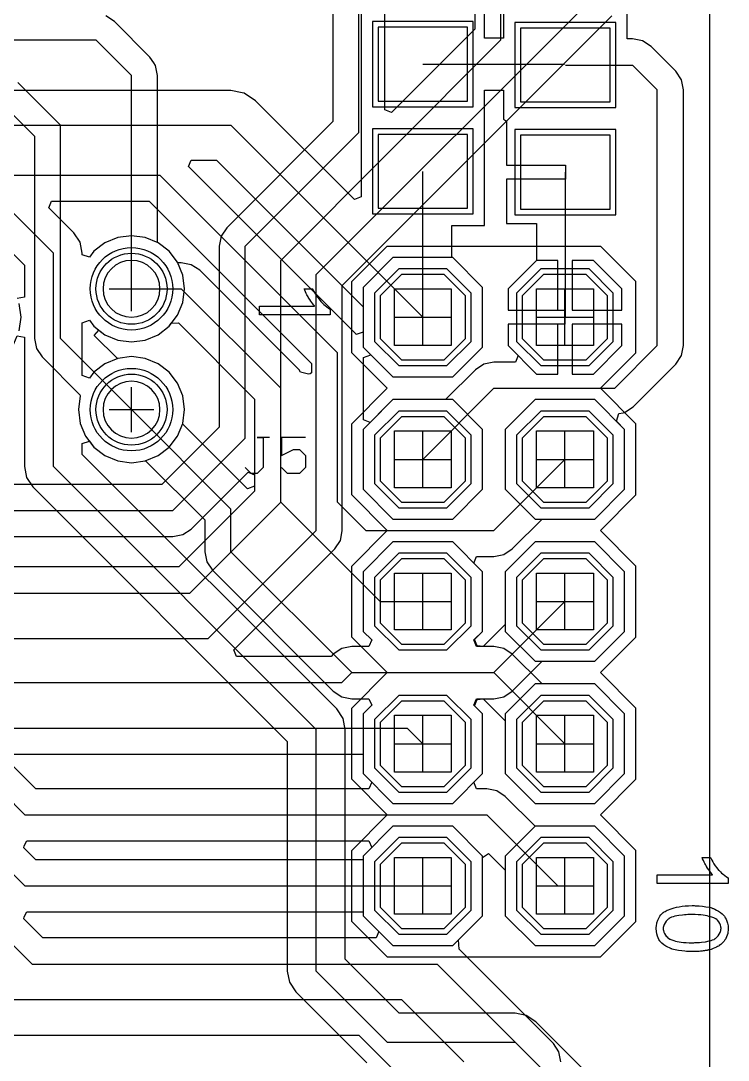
# Model space of a CAD drawing. Extents: x -25.4 to 37.3, y -25.4 to 54.6.
# Drawn here: x 24.69 to 37.34, y 16.95 to 35.52 of the extents above; entities that cross this region are included whole.
import ezdxf

# ---------------------------------------------------------------- set-up
doc = ezdxf.new("R2010")
doc.units = 0
doc.layers.get('0').update_dxf_attribs({"linetype": 'CONTINUOUS'})
for name, color, linetype in [('gbl', 5, 'CONTINUOUS'), ('gbs', 6, 'CONTINUOUS'), ('gd1', 1, 'CONTINUOUS'), ('gg1', 1, 'CONTINUOUS'), ('gtl', 1, 'CONTINUOUS'), ('gto', 2, 'CONTINUOUS'), ('gts', 1, 'CONTINUOUS')]:
    doc.layers.add(name, color=color, linetype=linetype)

# ---------------------------------------------------------------- blocks, each defined once
blk = doc.blocks.new('D27')
blk.add_lwpolyline([(0.762, -0.381), (0.762, 0.381), (0.381, 0.762), (-0.381, 0.762), (-0.762, 0.381), (-0.762, -0.381), (-0.381, -0.762), (0.381, -0.762)], close=True)
blk = doc.blocks.new('D31')
blk.add_circle((0, 0), 0.635)
blk = doc.blocks.new('D10')
blk.add_lwpolyline([(-0.800098, -0.660399), (0.800098, -0.660399), (0.800098, 0.660399), (-0.800098, 0.660399)], close=True)
blk = doc.blocks.new('D60')
blk.add_lwpolyline([(0.8636, -0.4318), (0.8636, 0.4318), (0.4318, 0.8636), (-0.4318, 0.8636), (-0.8636, 0.4318), (-0.8636, -0.4318), (-0.4318, -0.8636), (0.4318, -0.8636)], close=True)
blk = doc.blocks.new('D64')
blk.add_circle((0, 0), 0.737)
blk = doc.blocks.new('D49')
blk.add_lwpolyline([(-0.901698, -0.761998), (0.901698, -0.761998), (0.901698, 0.761998), (-0.901698, 0.761998)], close=True)

msp = doc.modelspace()

# ---------------------------------------------------------------- linework, layer by layer
at = {"layer": 'gbl', "color": 5}
for points in [[(37.000074, 0.0898), (36.910274, 0), (0, 0), (0, 46.000092), (18.500037, 46.000092), (37.000074, 46.000092), (37.000074, 0.0898)], [(30.772162, 35.712471), (30.772162, 33.782068), (30.772162, 32.375865), (30.654861, 32.327265), (28.887558, 34.094568), (28.685957, 34.229268), (28.646457, 34.237168), (28.448057, 34.276569), (14.98603, 34.276569), (14.748129, 34.229268), (14.546529, 34.094568), (11.625523, 31.173562)], [(35.545271, 15.987332), (33.894268, 17.638335), (33.726267, 17.750536), (33.528067, 17.789936), (31.456563, 17.789936), (30.490061, 18.756538), (30.490061, 22.860046), (30.450561, 23.058246), (30.338261, 23.226246), (25.791052, 27.773556), (25.791052, 27.968256), (25.917952, 28.011356), (25.999752, 27.904756), (26.196152, 27.754156), (26.424753, 27.659455), (26.670053, 27.627155), (26.915354, 27.659455), (26.923154, 27.662655), (27.981856, 26.603953), (27.981856, 26.035052), (28.011456, 25.886252), (28.017356, 25.856652), (28.118456, 25.705451), (30.277461, 23.546447), (30.428661, 23.445347), (30.607061, 23.409847), (30.914762, 23.409847), (30.963362, 23.292547), (30.810262, 23.139446), (30.810262, 22.072644), (31.343663, 21.539243), (32.410465, 21.539243), (32.943866, 22.072644), (32.943866, 23.139446), (32.790766, 23.292547), (32.839366, 23.409847), (33.147066, 23.409847), (33.295867, 23.439447), (33.325467, 23.445347), (33.476667, 23.546447), (34.009468, 24.079248), (34.95047, 24.079248), (35.483871, 24.612649), (35.483871, 25.679451), (34.95047, 26.212852), (33.883668, 26.212852), (33.350267, 25.679451), (33.350267, 24.738449), (32.956666, 24.344949), (32.846866, 24.355749), (32.801366, 24.470149), (32.943866, 24.612649), (32.943866, 25.679451), (32.790766, 25.832552), (32.839366, 25.949852), (33.147066, 25.949852), (33.295867, 25.979452), (33.325467, 25.985352), (33.476667, 26.086452), (34.009468, 26.619253), (34.95047, 26.619253), (35.483871, 27.152654), (35.483871, 28.219456), (35.336771, 28.366557), (35.378571, 28.504357), (35.454871, 28.519457), (35.484471, 28.525357), (35.635671, 28.626457), (36.397673, 29.388459), (36.498773, 29.539659), (36.504673, 29.569259), (36.534273, 29.718059), (36.534273, 34.290069), (36.504673, 34.438869), (36.498773, 34.468469), (36.397673, 34.619669), (35.955672, 35.06167), (35.804472, 35.16277), (35.774872, 35.16867), (35.626071, 35.19827), (35.529571, 35.19827), (35.529571, 35.697271)], [(33.319767, 35.697271), (33.319767, 35.21347), (32.981966, 35.21347), (32.981966, 35.712471)], [(31.877064, 34.747269), (34.409469, 34.747269)], [(34.424669, 34.732069), (35.626071, 34.732069), (36.068072, 34.290069)], [(33.319767, 33.766868), (33.319767, 33.766868), (33.370567, 33.731267), (33.370567, 32.943866), (34.424669, 32.943866), (34.424669, 32.689865), (33.370567, 32.689865), (33.370567, 31.902464), (33.906768, 31.902464), (33.906768, 31.239762), (33.401067, 30.734061), (33.401067, 30.353061), (34.417069, 30.353061), (34.417069, 30.09906), (33.401067, 30.09906), (33.401067, 29.718059), (33.579567, 29.539559), (33.530967, 29.422259), (33.147066, 29.422259), (32.998266, 29.392659), (32.968666, 29.386759), (32.817466, 29.285659), (32.284665, 28.752858), (31.343663, 28.752858), (30.936562, 28.345757), (30.819262, 28.394357), (30.819262, 29.504059), (30.946262, 29.556659), (31.343663, 29.159258), (32.410465, 29.159258), (32.943866, 29.692659), (32.943866, 30.759462), (32.410465, 31.292863), (32.395065, 31.292863), (32.395065, 31.866864), (32.981966, 31.866864), (32.981966, 33.782068), (32.981966, 34.281069), (33.319767, 34.281069), (33.319767, 33.766868)], [(36.068072, 29.718059), (36.068072, 34.290069)], [(14.98603, 33.655067), (28.448057, 33.655067)], [(28.448057, 33.655067), (31.877064, 30.22606)], [(30.810262, 30.413861), (30.810262, 29.95836), (30.683261, 29.91986), (30.682661, 29.92066), (27.687155, 32.916166), (27.735755, 33.033566), (28.190556, 33.033566), (30.810262, 30.413861)], [(16.764034, 32.766066), (27.178054, 32.766066)], [(27.178054, 32.766066), (30.353061, 29.591059)], [(31.877064, 30.22606), (31.877064, 32.832066)], [(34.424669, 30.23366), (34.424669, 32.816866)], [(24.511049, 32.131064), (25.273051, 31.369063)], [(29.88686, 29.397959), (29.88686, 29.230658), (29.86576, 29.215358), (29.83466, 29.208058), (29.693159, 29.246058), (29.666659, 29.285659), (27.888656, 31.063662), (27.737455, 31.164762), (27.707855, 31.170662), (27.559055, 31.200262), (27.494255, 31.200262), (27.490955, 31.208062), (27.340355, 31.404363), (27.143954, 31.554963), (26.915354, 31.649663), (26.670053, 31.681963), (26.424753, 31.649663), (26.196152, 31.554963), (25.999752, 31.404363), (25.917952, 31.297763), (25.791052, 31.340863), (25.791052, 31.369063), (25.751552, 31.567263), (25.639251, 31.735363), (25.19205, 32.182564), (25.24065, 32.299865), (26.984954, 32.299865), (29.88686, 29.397959)], [(24.296549, 31.613163), (24.75515, 31.154562), (24.75515, 30.584961), (24.628049, 30.559661)], [(25.273051, 27.559055), (25.273051, 31.369063)], [(26.670053, 30.734061), (27.559055, 30.734061)], [(27.559055, 30.734061), (29.337059, 28.956058)], [(25.999752, 30.06376), (26.196152, 29.91316), (26.424753, 29.81846), (26.670053, 29.78616), (26.915354, 29.81846), (27.143954, 29.91316), (27.340355, 30.06376), (27.381455, 30.11736), (27.508155, 30.12566), (28.870858, 28.762958), (28.870858, 27.208254), (28.743857, 27.160454), (27.582455, 28.321957), (27.585655, 28.329757), (27.617955, 28.575057), (27.585655, 28.820358), (27.490955, 29.049058), (27.340355, 29.245358), (27.143954, 29.395959), (26.915354, 29.490659), (26.670053, 29.522959), (26.424753, 29.490659), (26.196152, 29.395959), (25.999752, 29.245358), (25.917952, 29.138758), (25.791052, 29.181858), (25.791052, 30.12726), (25.917952, 30.17036), (25.999752, 30.06376)], [(22.233744, 16.113532), (24.078648, 17.958436), (24.179748, 18.109636), (24.215248, 18.288037), (24.215248, 29.401859), (24.222948, 29.405159), (24.419349, 29.555759), (24.569949, 29.75216), (24.628049, 29.89246), (24.75515, 29.86716), (24.75515, 27.559055), (24.79455, 27.360855), (24.90675, 27.192854), (29.454159, 22.645545), (29.454159, 18.542037), (29.493559, 18.343837), (29.605759, 18.175836), (30.875762, 16.905834)], [(35.306071, 28.956058), (36.068072, 29.718059)], [(30.353061, 26.924054), (30.353061, 29.591059)], [(29.337059, 26.924054), (29.337059, 28.956058)], [(31.877064, 27.686055), (33.147066, 28.956058)], [(33.147066, 28.956058), (35.306071, 28.956058)], [(26.670053, 28.575057), (28.448057, 26.797054)], [(33.147066, 26.416053), (34.417069, 27.686055)], [(25.273051, 27.559055), (29.97206, 22.860046)], [(28.448057, 26.035052), (28.448057, 26.797054)], [(29.337059, 26.924054), (31.115062, 25.14605)], [(30.353061, 26.924054), (30.861062, 26.416053), (33.147066, 26.416053)], [(28.448057, 26.035052), (30.607061, 23.876048)], [(31.115062, 25.14605), (31.877064, 25.14605)], [(33.147066, 23.876048), (34.417069, 25.14605)], [(30.607061, 23.876048), (33.147066, 23.876048)], [(34.95047, 23.672847), (33.883668, 23.672847), (33.350267, 23.139446), (33.350267, 22.072644), (33.883668, 21.539243), (34.95047, 21.539243), (35.483871, 22.072644), (35.483871, 23.139446), (34.95047, 23.672847)], [(29.97206, 18.542037), (29.97206, 22.860046)], [(32.410465, 21.132842), (31.343663, 21.132842), (30.810262, 20.599441), (30.810262, 19.532639), (31.343663, 18.999238), (32.410465, 18.999238), (32.943866, 19.532639), (32.943866, 20.599441), (32.410465, 21.132842)], [(34.95047, 21.132842), (33.883668, 21.132842), (33.350267, 20.599441), (33.350267, 19.532639), (33.883668, 18.999238), (34.95047, 18.999238), (35.483871, 19.532639), (35.483871, 20.599441), (34.95047, 21.132842)], [(29.97206, 18.542037), (31.242062, 17.272035)], [(31.242062, 17.272035), (33.528067, 17.272035)], [(33.528067, 17.272035), (35.17907, 15.621031)]]:
    msp.add_lwpolyline(points, dxfattribs=at)
at = {"layer": 'gd1', "color": 1}
for points in [[(27.178054, 30.734061), (27.178054, 30.734061), (27.178054, 30.734061, 1), (26.162052, 30.734061), (26.162052, 30.734061), (26.162052, 30.734061, 1), (27.178054, 30.734061), (27.178054, 30.734061)], [(27.178054, 28.575057), (27.178054, 28.575057), (27.178054, 28.575057, 1), (26.162052, 28.575057), (26.162052, 28.575057), (26.162052, 28.575057, 1), (27.178054, 28.575057), (27.178054, 28.575057)]]:
    msp.add_lwpolyline(points, format="xyb", dxfattribs=at)
for points in [[(31.369063, 29.718059), (31.369063, 30.734061), (32.385065, 30.734061), (32.385065, 29.718059), (31.369063, 29.718059)], [(33.909068, 29.718059), (33.909068, 30.734061), (34.92507, 30.734061), (34.92507, 29.718059), (33.909068, 29.718059)], [(31.369063, 27.178054), (31.369063, 28.194056), (32.385065, 28.194056), (32.385065, 27.178054), (31.369063, 27.178054)], [(33.909068, 27.178054), (33.909068, 28.194056), (34.92507, 28.194056), (34.92507, 27.178054), (33.909068, 27.178054)], [(31.369063, 24.638049), (31.369063, 25.654051), (32.385065, 25.654051), (32.385065, 24.638049), (31.369063, 24.638049)], [(33.909068, 24.638049), (33.909068, 25.654051), (34.92507, 25.654051), (34.92507, 24.638049), (33.909068, 24.638049)], [(31.369063, 22.098044), (31.369063, 23.114046), (32.385065, 23.114046), (32.385065, 22.098044), (31.369063, 22.098044)], [(33.909068, 22.098044), (33.909068, 23.114046), (34.92507, 23.114046), (34.92507, 22.098044), (33.909068, 22.098044)], [(31.369063, 19.558039), (31.369063, 20.574041), (32.385065, 20.574041), (32.385065, 19.558039), (31.369063, 19.558039)], [(33.909068, 19.558039), (33.909068, 20.574041), (34.92507, 20.574041), (34.92507, 19.558039), (33.909068, 19.558039)]]:
    msp.add_lwpolyline(points, dxfattribs=at)
at = {"layer": 'gg1', "color": 1}
for points in [[(26.670053, 30.334061), (26.670053, 31.134062)], [(26.270053, 30.734061), (27.070054, 30.734061)], [(31.877064, 29.718059), (31.877064, 30.734061)], [(34.417069, 29.718059), (34.417069, 30.734061)], [(31.369063, 30.22606), (32.385065, 30.22606)], [(33.909068, 30.22606), (34.92507, 30.22606)], [(26.670053, 28.175056), (26.670053, 28.975058)], [(26.270053, 28.575057), (27.070054, 28.575057)], [(31.877064, 27.178054), (31.877064, 28.194056)], [(34.417069, 27.178054), (34.417069, 28.194056)], [(31.369063, 27.686055), (32.385065, 27.686055)], [(33.909068, 27.686055), (34.92507, 27.686055)], [(31.877064, 24.638049), (31.877064, 25.654051)], [(34.417069, 24.638049), (34.417069, 25.654051)], [(31.369063, 25.14605), (32.385065, 25.14605)], [(33.909068, 25.14605), (34.92507, 25.14605)], [(31.877064, 22.098044), (31.877064, 23.114046)], [(34.417069, 22.098044), (34.417069, 23.114046)], [(31.369063, 22.606045), (32.385065, 22.606045)], [(33.909068, 22.606045), (34.92507, 22.606045)], [(31.877064, 19.558039), (31.877064, 20.574041)], [(34.417069, 19.558039), (34.417069, 20.574041)], [(31.369063, 20.06604), (32.385065, 20.06604)], [(33.909068, 20.06604), (34.92507, 20.06604)]]:
    msp.add_lwpolyline(points, dxfattribs=at)
at = {"layer": 'gtl', "color": 1}
for points in [[(37.000074, 0), (37.000074, 0), (0, 0), (0, 45.873092), (0.127, 46.000092), (37.000074, 46.000092), (37.000074, 0)], [(32.360365, 38.659577), (32.207264, 38.506477), (32.207264, 37.439675), (32.740665, 36.906274), (32.807866, 36.906274), (32.807866, 35.372171), (31.317563, 33.881768), (31.200262, 33.930368), (31.200262, 36.906274), (31.267463, 36.906274), (31.800864, 37.439675), (31.800864, 38.506477), (31.647763, 38.659577), (31.696363, 38.776878), (32.311765, 38.776878), (32.360365, 38.659577)], [(30.734061, 33.528067), (30.734061, 37.973076)], [(33.274067, 35.17907), (33.274067, 37.973076)], [(30.267861, 36.906274), (30.267861, 33.721167), (28.372457, 31.825664), (28.271357, 31.674463), (28.265457, 31.644863), (28.235856, 31.496063), (28.235856, 28.260157), (27.213554, 27.237854), (21.291243, 27.237854)], [(29.97206, 30.988062), (34.92507, 35.941072)], [(24.444949, 33.950868), (24.93385, 33.461967), (24.93385, 29.84506), (24.96345, 29.696259), (24.96935, 29.666659), (25.07045, 29.515459), (25.757652, 28.828158), (25.754452, 28.820358), (25.722151, 28.575057), (25.754452, 28.329757), (25.849152, 28.101056), (25.999752, 27.904756), (26.196152, 27.754156), (26.424753, 27.659455), (26.670053, 27.627155), (26.915354, 27.659455), (27.143954, 27.754156), (27.340355, 27.904756), (27.490955, 28.101056), (27.585655, 28.329757), (27.617955, 28.575057), (27.585655, 28.820358), (27.490955, 29.049058), (27.340355, 29.245358), (27.143954, 29.395959), (26.915354, 29.490659), (26.670053, 29.522959), (26.424753, 29.490659), (26.416953, 29.487459), (26.003552, 29.90086), (26.087452, 29.99656), (26.196152, 29.91316), (26.424753, 29.81846), (26.670053, 29.78616), (26.915354, 29.81846), (27.143954, 29.91316), (27.340355, 30.06376), (27.490955, 30.260061), (27.585655, 30.488761), (27.617955, 30.734061), (27.585655, 30.979362), (27.490955, 31.208062), (27.340355, 31.404363), (27.143954, 31.554963), (27.136254, 31.558163), (27.136254, 34.544069), (27.100754, 34.722469), (27.067154, 34.77267), (26.999654, 34.87367), (26.364653, 35.508671), (26.213452, 35.609771)], [(34.346269, 16.919934), (34.310869, 17.098334), (34.209768, 17.249534), (32.525065, 18.934238), (32.514565, 19.103338), (32.943866, 19.532639), (32.943866, 20.573441), (33.052066, 20.644741), (33.350267, 20.346641), (33.350267, 19.532639), (33.883668, 18.999238), (34.95047, 18.999238), (35.483871, 19.532639), (35.483871, 20.599441), (34.95047, 21.132842), (33.883668, 21.132842), (33.883068, 21.132242), (33.349667, 21.665643), (33.198466, 21.766744), (33.168866, 21.772644), (33.020066, 21.802244), (32.839366, 21.802244), (32.790766, 21.919544), (32.943866, 22.072644), (32.943866, 23.139446), (32.801366, 23.281947), (32.846866, 23.396347), (32.956666, 23.407147), (33.350267, 23.013646), (33.350267, 22.072644), (33.883668, 21.539243), (34.95047, 21.539243), (35.483871, 22.072644), (35.483871, 23.139446), (34.95047, 23.672847), (34.009468, 23.672847), (33.476667, 24.205648), (33.325467, 24.306749), (33.295867, 24.312649), (33.147066, 24.342249), (32.839366, 24.342249), (32.790766, 24.459549), (32.943866, 24.612649), (32.943866, 25.679451), (32.410465, 26.212852), (31.343663, 26.212852), (30.810262, 25.679451), (30.810262, 24.612649), (30.963362, 24.459549), (30.914762, 24.342249), (30.607061, 24.342249), (30.458261, 24.312649), (30.428661, 24.306749), (30.277461, 24.205648), (30.23616, 24.164448), (28.545557, 24.164448), (28.496957, 24.281749), (30.301661, 26.086452), (30.402761, 26.237652), (30.408661, 26.267253), (30.438261, 26.416053), (30.438261, 30.794962), (35.254671, 35.611471)], [(19.177038, 35.17907), (26.035052, 35.17907)], [(26.035052, 35.17907), (26.670053, 34.544069)], [(29.337059, 31.242062), (33.274067, 35.17907)], [(26.670053, 30.734061), (26.670053, 34.544069)], [(24.638049, 34.417069), (25.400051, 33.655067)], [(25.400051, 29.84506), (25.400051, 33.655067)], [(28.702057, 31.496063), (30.734061, 33.528067)], [(28.702057, 28.067056), (28.702057, 31.496063)], [(29.337059, 26.924054), (29.337059, 31.242062)], [(32.410465, 31.292863), (31.343663, 31.292863), (30.810262, 30.759462), (30.810262, 29.692659), (31.343663, 29.159258), (32.410465, 29.159258), (32.943866, 29.692659), (32.943866, 30.759462), (32.410465, 31.292863)], [(34.290069, 31.242062), (33.909068, 31.242062), (33.401067, 30.734061), (33.401067, 30.353061), (34.290069, 30.353061), (34.290069, 31.242062)], [(34.92507, 31.242062), (34.544069, 31.242062), (34.544069, 30.353061), (35.433071, 30.353061), (35.433071, 30.734061), (34.92507, 31.242062)], [(29.97206, 26.416053), (29.97206, 30.988062)], [(24.664649, 29.98076), (24.696949, 30.22606), (24.664649, 30.471361)], [(34.290069, 30.09906), (33.401067, 30.09906), (33.401067, 29.718059), (33.909068, 29.210058), (34.290069, 29.210058), (34.290069, 30.09906)], [(35.433071, 30.09906), (34.544069, 30.09906), (34.544069, 29.210058), (34.92507, 29.210058), (35.433071, 29.718059), (35.433071, 30.09906)], [(25.400051, 29.84506), (26.670053, 28.575057)], [(32.410465, 28.752858), (31.343663, 28.752858), (30.810262, 28.219456), (30.810262, 27.152654), (31.343663, 26.619253), (32.410465, 26.619253), (32.943866, 27.152654), (32.943866, 28.219456), (32.410465, 28.752858)], [(34.95047, 28.752858), (33.883668, 28.752858), (33.350267, 28.219456), (33.350267, 27.152654), (33.883668, 26.619253), (34.95047, 26.619253), (35.483871, 27.152654), (35.483871, 28.219456), (34.95047, 28.752858)], [(27.406655, 26.771654), (28.702057, 28.067056)], [(28.870858, 27.410755), (28.870858, 27.117154), (27.518355, 25.764652), (23.139446, 25.764652), (23.139446, 25.882652), (21.291243, 25.882652), (21.291243, 26.305453), (27.406655, 26.305453), (27.555455, 26.335053), (27.585055, 26.340953), (27.736255, 26.442053), (28.753558, 27.459355), (28.870858, 27.410755)], [(20.707041, 26.771654), (27.406655, 26.771654)], [(27.711455, 25.298451), (29.337059, 26.924054)], [(28.041656, 24.485649), (29.97206, 26.416053)], [(34.95047, 26.212852), (33.883668, 26.212852), (33.350267, 25.679451), (33.350267, 24.612649), (33.883668, 24.079248), (34.95047, 24.079248), (35.483871, 24.612649), (35.483871, 25.679451), (34.95047, 26.212852)], [(22.199644, 25.298451), (27.711455, 25.298451)], [(22.199644, 24.485649), (28.041656, 24.485649)], [(22.199644, 23.698247), (30.429261, 23.698247), (30.607061, 23.876048), (33.147066, 23.876048)], [(33.147066, 23.876048), (34.417069, 22.606045)], [(22.199644, 22.885446), (31.597663, 22.885446), (31.877064, 22.606045)], [(30.810262, 22.072644), (30.963362, 21.919544), (30.914762, 21.802244), (24.95815, 21.802244), (24.468049, 22.292245), (24.520649, 22.419245), (30.810262, 22.419245), (30.810262, 22.072644)], [(22.199644, 22.079044), (24.022048, 22.079044), (24.76505, 21.336043), (33.020066, 21.336043)], [(22.199644, 21.279043), (23.552047, 21.279043), (24.76505, 20.06604), (31.877064, 20.06604)], [(33.020066, 21.336043), (34.290069, 20.06604)], [(30.963362, 20.752542), (30.810262, 20.599441), (30.810262, 20.532241), (24.95815, 20.532241), (24.744249, 20.746141), (24.75035, 20.782242), (24.80005, 20.869842), (30.914762, 20.869842), (30.963362, 20.752542)], [(23.082046, 20.479041), (24.89205, 18.669037), (32.131064, 18.669037), (33.880168, 16.919934)], [(34.290069, 20.06604), (34.417069, 20.06604)], [(22.485045, 19.679039), (24.130048, 18.034036), (31.496063, 18.034036), (32.610165, 16.919934)], [(30.810262, 19.532639), (31.090362, 19.252539), (31.041762, 19.135238), (25.08515, 19.135238), (24.744249, 19.476139), (24.75035, 19.512239), (24.80005, 19.599839), (30.810262, 19.599839), (30.810262, 19.532639)], [(21.412843, 17.399035), (30.734061, 17.399035)], [(30.734061, 17.399035), (31.369063, 16.764034)]]:
    msp.add_lwpolyline(points, dxfattribs=at)
at = {"layer": 'gto', "color": 2}
for points in [[(30.607061, 30.861062), (31.242062, 31.496063)], [(31.242062, 31.496063), (35.05207, 31.496063)], [(35.05207, 31.496063), (35.687071, 30.861062)], [(30.607061, 29.591059), (30.607061, 30.861062)], [(35.687071, 29.591059), (35.687071, 30.861062)], [(29.90656, 30.732161), (29.90846, 30.728261), (29.91236, 30.720661), (29.91806, 30.712961), (29.92386, 30.701461), (29.92966, 30.687961), (29.94686, 30.657261), (29.96806, 30.622661), (29.99296, 30.584261), (30.02176, 30.545861), (30.05256, 30.509361), (30.05446, 30.507461), (30.05636, 30.505561), (30.06786, 30.494061), (30.08516, 30.476761), (30.10626, 30.455661), (30.13316, 30.432561), (30.16196, 30.409561), (30.19266, 30.388461), (30.22346, 30.371161), (30.22346, 30.269361), (28.956058, 30.269361), (28.956058, 30.424861), (29.94306, 30.424861), (29.94116, 30.426861), (29.93346, 30.434461), (29.92386, 30.447961), (29.91046, 30.465261), (29.89316, 30.486361), (29.87586, 30.511261), (29.85476, 30.540161), (29.83556, 30.572761), (29.83556, 30.574661), (29.83356, 30.576561), (29.82596, 30.588161), (29.81636, 30.605361), (29.80486, 30.626561), (29.79136, 30.651461), (29.77986, 30.678361), (29.76636, 30.707161), (29.75486, 30.734061), (29.90656, 30.734061), (29.90656, 30.732161)], [(30.607061, 29.591059), (31.242062, 28.956058)], [(35.05207, 28.956058), (35.687071, 29.591059)], [(30.607061, 27.051054), (30.607061, 28.321057), (31.242062, 28.956058)], [(35.05207, 28.956058), (35.687071, 28.321057)], [(35.687071, 27.051054), (35.687071, 28.321057)], [(29.133758, 28.079556), (28.917858, 28.079556), (29.025758, 28.079556), (29.025758, 27.539955), (28.917858, 27.432055), (28.809958, 27.432055), (28.702057, 27.539955)], [(29.78126, 28.079556), (29.349559, 28.079556), (29.349559, 27.755856), (29.565359, 27.863756), (29.673259, 27.863756), (29.78126, 27.755856), (29.78126, 27.539955), (29.673259, 27.432055), (29.457459, 27.432055), (29.349559, 27.539955)], [(30.607061, 27.051054), (31.242062, 26.416053)], [(35.05207, 26.416053), (35.687071, 27.051054)], [(30.607061, 24.511049), (30.607061, 25.781052), (31.242062, 26.416053)], [(35.05207, 26.416053), (35.687071, 25.781052)], [(35.687071, 24.511049), (35.687071, 25.781052)], [(30.607061, 24.511049), (31.242062, 23.876048)], [(35.05207, 23.876048), (35.687071, 24.511049)], [(30.607061, 23.241046), (31.242062, 23.876048)], [(35.05207, 23.876048), (35.687071, 23.241046)], [(30.607061, 21.971044), (30.607061, 23.241046)], [(35.687071, 21.971044), (35.687071, 23.241046)], [(30.607061, 21.971044), (31.242062, 21.336043)], [(35.05207, 21.336043), (35.687071, 21.971044)], [(30.607061, 19.431039), (30.607061, 20.701041), (31.242062, 21.336043)], [(35.05207, 21.336043), (35.687071, 20.701041)], [(35.687071, 19.431039), (35.687071, 20.701041)], [(37.018574, 20.572141), (37.020474, 20.568241), (37.024374, 20.560641), (37.030074, 20.552941), (37.035874, 20.541441), (37.041674, 20.527941), (37.058874, 20.497241), (37.080074, 20.462641), (37.104974, 20.424241), (37.133774, 20.385841), (37.164574, 20.349341), (37.166474, 20.347441), (37.168374, 20.345541), (37.179874, 20.334041), (37.197174, 20.316741), (37.218274, 20.295641), (37.245174, 20.272541), (37.273975, 20.24954), (37.304675, 20.22844), (37.335475, 20.21114), (37.335475, 20.10934), (36.068072, 20.10934), (36.068072, 20.264841), (37.055074, 20.264841), (37.053174, 20.266841), (37.045474, 20.274441), (37.035874, 20.287941), (37.022474, 20.305241), (37.005174, 20.326341), (36.987874, 20.351241), (36.966774, 20.380141), (36.947574, 20.412741), (36.947574, 20.414641), (36.945574, 20.416541), (36.937974, 20.428141), (36.928374, 20.445341), (36.916874, 20.466541), (36.903374, 20.491441), (36.891874, 20.518341), (36.878374, 20.547141), (36.866874, 20.574041), (37.018574, 20.574041), (37.018574, 20.572141)], [(36.745873, 19.711839), (36.767074, 19.711839), (36.791974, 19.709939), (36.818874, 19.708039), (36.876474, 19.702239), (36.936074, 19.694539), (36.995574, 19.684939), (37.022474, 19.677239), (37.049274, 19.669639), (37.051274, 19.669639), (37.055074, 19.667739), (37.062774, 19.663839), (37.072374, 19.660039), (37.083874, 19.656139), (37.097374, 19.650439), (37.128074, 19.635039), (37.162574, 19.615839), (37.197174, 19.592839), (37.229874, 19.565939), (37.260575, 19.533239), (37.260575, 19.531339), (37.264375, 19.529439), (37.268275, 19.523639), (37.272075, 19.515939), (37.283575, 19.496739), (37.298975, 19.469939), (37.312375, 19.437239), (37.323875, 19.396939), (37.331575, 19.352739), (37.335475, 19.302839), (37.335475, 19.300939), (37.335475, 19.299039), (37.335475, 19.293239), (37.335475, 19.285539), (37.333475, 19.266339), (37.329675, 19.243338), (37.325875, 19.216438), (37.318175, 19.185738), (37.306575, 19.154938), (37.293175, 19.126138), (37.291275, 19.122338), (37.285475, 19.112738), (37.275875, 19.099338), (37.264375, 19.080038), (37.247074, 19.060938), (37.225974, 19.039738), (37.202974, 19.018638), (37.176074, 18.999438), (37.172174, 18.997538), (37.162574, 18.991738), (37.145274, 18.982138), (37.124174, 18.970638), (37.097374, 18.959138), (37.064674, 18.945638), (37.028174, 18.932238), (36.987874, 18.920738), (36.985974, 18.920738), (36.982074, 18.918838), (36.976374, 18.918838), (36.966774, 18.916838), (36.957174, 18.913038), (36.943674, 18.911138), (36.926374, 18.909138), (36.909174, 18.905338), (36.887974, 18.903438), (36.866874, 18.901538), (36.841974, 18.897638), (36.815074, 18.895738), (36.786274, 18.893838), (36.757474, 18.893838), (36.690273, 18.891938), (36.653773, 18.891938), (36.634573, 18.893838), (36.613373, 18.893838), (36.588473, 18.895738), (36.561573, 18.897638), (36.503973, 18.903438), (36.444473, 18.911138), (36.384873, 18.922638), (36.358073, 18.930338), (36.331173, 18.938038), (36.329273, 18.938038), (36.325373, 18.939938), (36.317673, 18.941838), (36.308073, 18.945638), (36.296573, 18.951438), (36.285073, 18.957238), (36.254373, 18.972538), (36.219772, 18.991738), (36.185172, 19.014838), (36.150672, 19.041738), (36.119972, 19.074338), (36.119972, 19.076238), (36.116072, 19.078138), (36.114172, 19.083938), (36.108372, 19.089638), (36.096872, 19.110838), (36.083472, 19.135738), (36.069972, 19.170338), (36.058472, 19.208738), (36.050772, 19.252939), (36.046972, 19.302839), (36.046972, 19.304739), (36.046972, 19.310539), (36.046972, 19.320139), (36.048872, 19.333539), (36.050772, 19.348939), (36.054672, 19.366239), (36.058472, 19.385439), (36.062272, 19.406539), (36.077672, 19.452639), (36.089172, 19.477539), (36.100672, 19.500639), (36.116072, 19.525639), (36.133372, 19.548639), (36.152572, 19.569739), (36.175572, 19.590839), (36.177472, 19.592839), (36.183272, 19.596639), (36.192872, 19.602439), (36.206372, 19.610039), (36.223572, 19.619639), (36.244772, 19.629239), (36.269673, 19.640839), (36.300473, 19.652339), (36.333073, 19.663839), (36.371473, 19.675339), (36.413673, 19.684939), (36.459773, 19.694539), (36.511673, 19.702239), (36.565373, 19.708039), (36.626873, 19.711839), (36.690273, 19.713739), (36.726673, 19.713739), (36.745873, 19.711839)], [(36.745873, 19.554339), (36.661473, 19.554339), (36.640273, 19.552439), (36.615373, 19.552439), (36.586573, 19.550539), (36.553873, 19.548639), (36.521273, 19.544839), (36.452073, 19.537139), (36.382973, 19.523639), (36.352273, 19.515939), (36.323473, 19.506339), (36.296573, 19.494839), (36.275473, 19.483339), (36.273573, 19.483339), (36.271573, 19.479539), (36.260073, 19.469939), (36.242772, 19.454539), (36.225572, 19.433439), (36.206372, 19.406539), (36.189072, 19.375839), (36.177472, 19.341239), (36.175572, 19.322039), (36.173672, 19.302839), (36.173672, 19.300939), (36.173672, 19.299039), (36.173672, 19.293239), (36.175572, 19.285539), (36.179472, 19.266339), (36.187072, 19.241438), (36.198672, 19.212538), (36.215972, 19.183838), (36.227472, 19.168438), (36.242772, 19.153038), (36.258173, 19.137738), (36.275473, 19.124238), (36.277373, 19.124238), (36.281273, 19.120438), (36.286973, 19.116538), (36.296573, 19.112738), (36.308073, 19.106938), (36.325373, 19.101238), (36.344573, 19.095438), (36.365673, 19.087738), (36.392573, 19.080038), (36.421373, 19.074338), (36.455973, 19.068538), (36.494373, 19.062838), (36.536573, 19.057038), (36.582673, 19.055138), (36.634573, 19.051338), (36.719073, 19.051338), (36.740173, 19.053238), (36.765074, 19.053238), (36.793874, 19.055138), (36.824674, 19.057038), (36.859174, 19.060938), (36.928374, 19.068538), (36.995574, 19.082038), (37.028174, 19.089638), (37.056974, 19.099338), (37.081974, 19.110838), (37.103074, 19.124238), (37.104974, 19.124238), (37.106874, 19.128138), (37.118474, 19.137738), (37.135774, 19.153038), (37.154974, 19.174238), (37.174174, 19.201038), (37.191374, 19.231838), (37.202974, 19.266339), (37.204874, 19.285539), (37.206774, 19.304739), (37.206774, 19.306639), (37.206774, 19.308639), (37.206774, 19.314339), (37.204874, 19.322039), (37.202974, 19.341239), (37.195274, 19.366239), (37.183774, 19.393039), (37.168374, 19.421939), (37.145274, 19.450739), (37.129974, 19.464139), (37.114574, 19.475639), (37.112674, 19.475639), (37.108874, 19.479539), (37.101174, 19.483339), (37.091574, 19.487139), (37.078074, 19.492939), (37.062774, 19.500639), (37.041674, 19.508339), (37.018574, 19.514039), (36.991674, 19.521739), (36.960974, 19.529439), (36.926374, 19.535239), (36.886074, 19.542839), (36.843874, 19.546739), (36.797774, 19.550539), (36.745873, 19.554339)], [(30.607061, 19.431039), (31.242062, 18.796038)], [(31.242062, 18.796038), (35.05207, 18.796038), (35.687071, 19.431039)]]:
    msp.add_lwpolyline(points, dxfattribs=at)

# ---------------------------------------------------------------- block references
at = {"layer": 'gbl'}
for name, p in [('D10', (31.877064, 34.747269)), ('D10', (34.424669, 34.732069)), ('D10', (31.877064, 32.832066)), ('D10', (34.424669, 32.816866)), ('D31', (26.670053, 30.734061)), ('D27', (31.877064, 30.22606)), ('D27', (34.417069, 30.22606)), ('D31', (26.670053, 28.575057)), ('D27', (31.877064, 27.686055)), ('D27', (34.417069, 27.686055)), ('D27', (31.877064, 25.14605)), ('D27', (34.417069, 25.14605)), ('D27', (31.877064, 22.606045)), ('D27', (34.417069, 22.606045)), ('D27', (31.877064, 20.06604)), ('D27', (34.417069, 20.06604))]:
    msp.add_blockref(name, p, dxfattribs=at)
at = {"layer": 'gbs'}
for name, p in [('D49', (31.877064, 34.747269)), ('D49', (34.424669, 34.732069)), ('D49', (31.877064, 32.832066)), ('D49', (34.424669, 32.816866)), ('D64', (26.670053, 30.734061)), ('D60', (31.877064, 30.22606)), ('D60', (34.417069, 30.22606)), ('D64', (26.670053, 28.575057)), ('D60', (31.877064, 27.686055)), ('D60', (34.417069, 27.686055)), ('D60', (31.877064, 25.14605)), ('D60', (34.417069, 25.14605)), ('D60', (31.877064, 22.606045)), ('D60', (34.417069, 22.606045)), ('D60', (31.877064, 20.06604)), ('D60', (34.417069, 20.06604))]:
    msp.add_blockref(name, p, dxfattribs=at)
at = {"layer": 'gtl'}
for name, p in [('D31', (26.670053, 30.734061)), ('D27', (31.877064, 30.22606)), ('D27', (34.417069, 30.22606)), ('D31', (26.670053, 28.575057)), ('D27', (31.877064, 27.686055)), ('D27', (34.417069, 27.686055)), ('D27', (31.877064, 25.14605)), ('D27', (34.417069, 25.14605)), ('D27', (31.877064, 22.606045)), ('D27', (34.417069, 22.606045)), ('D27', (31.877064, 20.06604)), ('D27', (34.417069, 20.06604))]:
    msp.add_blockref(name, p, dxfattribs=at)
at = {"layer": 'gts'}
for name, p in [('D64', (26.670053, 30.734061)), ('D60', (31.877064, 30.22606)), ('D60', (34.417069, 30.22606)), ('D64', (26.670053, 28.575057)), ('D60', (31.877064, 27.686055)), ('D60', (34.417069, 27.686055)), ('D60', (31.877064, 25.14605)), ('D60', (34.417069, 25.14605)), ('D60', (31.877064, 22.606045)), ('D60', (34.417069, 22.606045)), ('D60', (31.877064, 20.06604)), ('D60', (34.417069, 20.06604))]:
    msp.add_blockref(name, p, dxfattribs=at)

doc.saveas('drawing.dxf')
